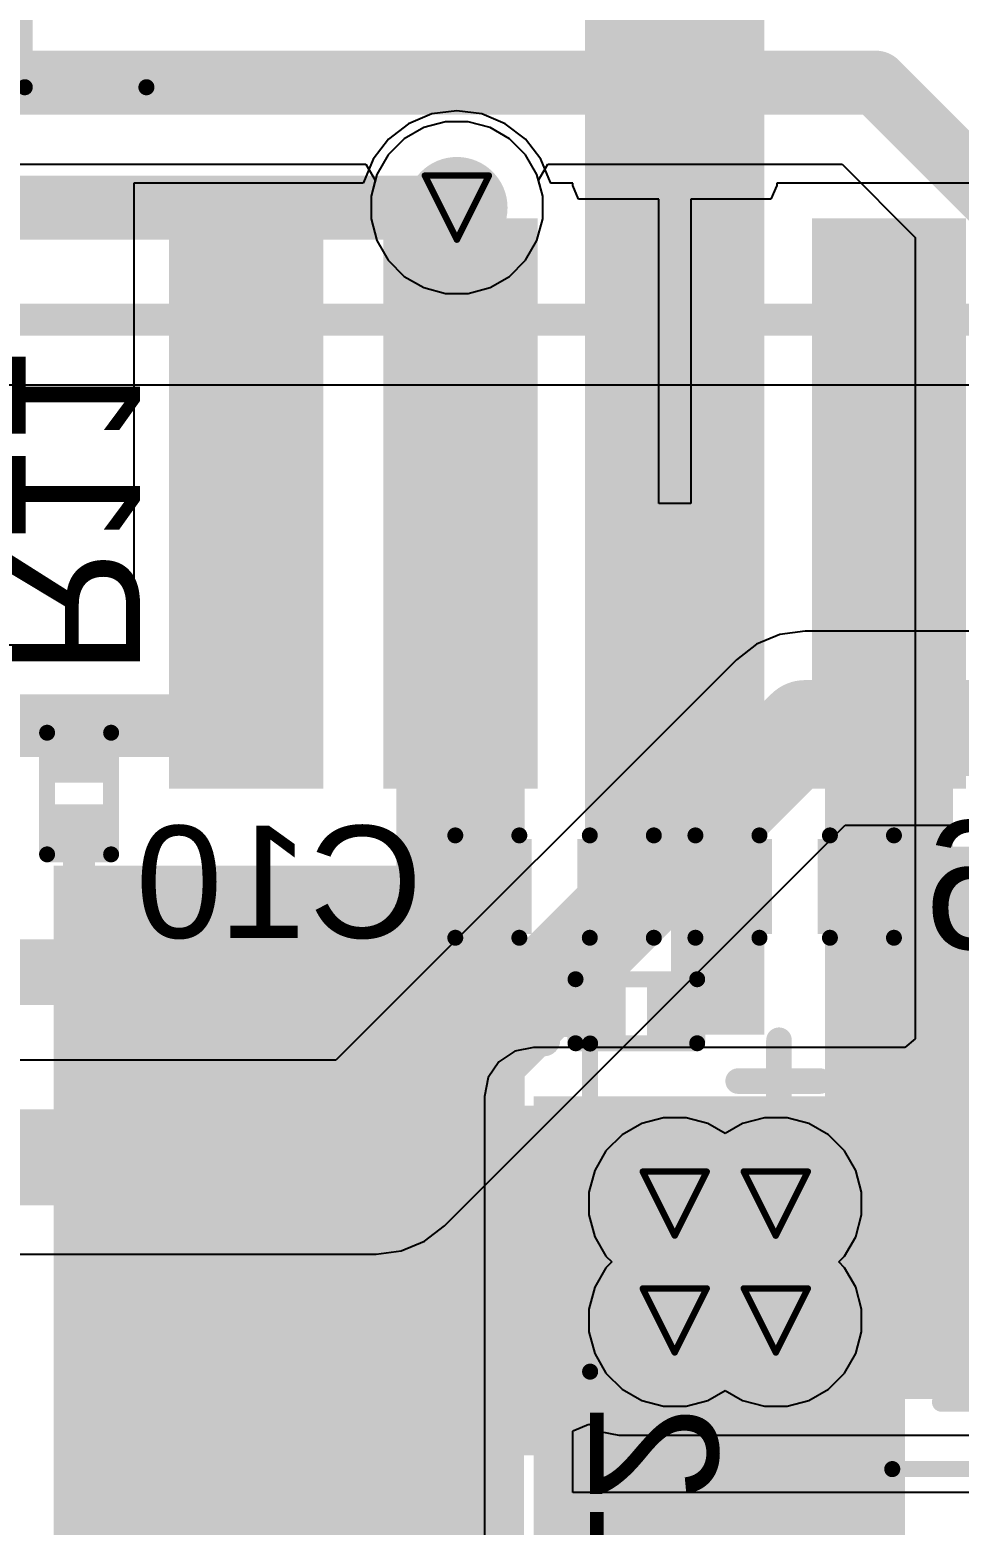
# Model space of a CAD drawing. Header units: inches. Extents: x -21 to 276, y -5 to 220.
# Drawn here: x 10.21 to 17.58, y 35.84 to 47.7 of the extents above; entities that cross this region are included whole.
import ezdxf

# ---------------------------------------------------------------- set-up
doc = ezdxf.new("R2010")
doc.units = ezdxf.units.IN
for name, color, linetype in [('Bottom Layer', 5, 'Continuous'), ('Bottom Overlay', 54, 'Continuous'), ('Bottom Paste', 16, 'Continuous'), ('Bottom Solder', 6, 'Continuous'), ('Drill Drawing', 1, 'Continuous'), ('Ground', 16, 'Continuous'), ('Power + Signal', 76, 'Continuous'), ('Top Layer', 1, 'Continuous'), ('Top Solder', 216, 'Continuous'), ('Via Holes', 16, 'Continuous')]:
    doc.layers.add(name, color=color, linetype=linetype)
doc.styles.add('Arial', font='', dxfattribs={"height": 0.2})
doc.styles.get('Arial').set_extended_font_data('Arial')

# ---------------------------------------------------------------- blocks, each defined once
blk = doc.blocks.new('C____E_B_20')
at = {"layer": 'Bottom Layer'}
for points in [[(-1.395, 1.285), (1.395, 1.285), (1.395, -1.285), (-1.395, -1.285)], [(5.045, 1.285), (7.835, 1.285), (7.835, -1.285), (5.045, -1.285)]]:
    blk.add_hatch(color=5, dxfattribs=at).paths.add_polyline_path(points)
at = {"layer": 'Bottom Paste'}
for points in [[(-1.395, 1.285), (1.395, 1.285), (1.395, -1.285), (-1.395, -1.285)], [(5.045, 1.285), (7.835, 1.285), (7.835, -1.285), (5.045, -1.285)]]:
    blk.add_hatch(color=16, dxfattribs=at).paths.add_polyline_path(points)
at = {"layer": 'Bottom Solder'}
for points in [[(-1.497, 1.387), (1.497, 1.387), (1.497, -1.387), (-1.497, -1.387)], [(4.943, 1.387), (7.937, 1.387), (7.937, -1.387), (4.943, -1.387)]]:
    blk.add_hatch(color=6, dxfattribs=at).paths.add_polyline_path(points)
at = {"layer": 'Bottom Overlay'}
for points in [[(-0.387, 2.311, 0.254, 0.254, 0), (-0.387, 1.575, 0.254, 0.254, 0)], [(7.03, 2.311, 0.254, 0.254, 0), (-0.387, 2.311, 0.254, 0.254, 0)], [(7.03, 2.311, 0.254, 0.254, 0), (7.03, 1.575, 0.254, 0.254, 0)], [(-1.149, -1.549, 0.254, 0.254, 0), (-1.149, -2.286, 0.254, 0.254, 0)], [(-0.387, -1.575, 0.254, 0.254, 0), (-0.387, -2.311, 0.254, 0.254, 0)], [(7.03, -1.575, 0.254, 0.254, 0), (7.03, -2.311, 0.254, 0.254, 0)], [(-0.717, -1.905, 0.254, 0.254, 0), (-1.555, -1.905, 0.254, 0.254, 0)], [(7.03, -2.311, 0.254, 0.254, 0), (-0.387, -2.311, 0.254, 0.254, 0)]]:
    blk.add_lwpolyline(points, format="xyseb", dxfattribs=at)
for points in [[(-0.45, 2.311, 0.127, 0.127, 1), (-0.323, 2.311, 0.127, 0.127, 1)], [(-0.45, 2.311, 0.127, 0.127, 1), (-0.323, 2.311, 0.127, 0.127, 1)], [(6.966, 2.311, 0.127, 0.127, 1), (7.093, 2.311, 0.127, 0.127, 1)], [(6.966, 2.311, 0.127, 0.127, 1), (7.093, 2.311, 0.127, 0.127, 1)], [(-0.45, 1.575, 0.127, 0.127, 1), (-0.323, 1.575, 0.127, 0.127, 1)], [(6.966, 1.575, 0.127, 0.127, 1), (7.093, 1.575, 0.127, 0.127, 1)], [(-1.212, -1.549, 0.127, 0.127, 1), (-1.085, -1.549, 0.127, 0.127, 1)], [(-0.45, -1.575, 0.127, 0.127, 1), (-0.323, -1.575, 0.127, 0.127, 1)], [(6.966, -1.575, 0.127, 0.127, 1), (7.093, -1.575, 0.127, 0.127, 1)], [(-1.619, -1.905, 0.127, 0.127, 1), (-1.492, -1.905, 0.127, 0.127, 1)], [(-0.781, -1.905, 0.127, 0.127, 1), (-0.654, -1.905, 0.127, 0.127, 1)], [(-1.212, -2.286, 0.127, 0.127, 1), (-1.085, -2.286, 0.127, 0.127, 1)], [(-0.45, -2.311, 0.127, 0.127, 1), (-0.323, -2.311, 0.127, 0.127, 1)], [(-0.45, -2.311, 0.127, 0.127, 1), (-0.323, -2.311, 0.127, 0.127, 1)], [(6.966, -2.311, 0.127, 0.127, 1), (7.093, -2.311, 0.127, 0.127, 1)], [(6.966, -2.311, 0.127, 0.127, 1), (7.093, -2.311, 0.127, 0.127, 1)]]:
    blk.add_lwpolyline(points, format="xyseb", close=True, dxfattribs=at)
blk = doc.blocks.new('TO_263_5__D2PAK__B_63')
at = {"layer": 'Bottom Layer'}
for points in [[(-2.21, 6.732), (-1.19, 6.732), (-1.19, 2.413), (-2.21, 2.413)], [(-0.51, 6.732), (0.51, 6.732), (0.51, 2.413), (-0.51, 2.413)], [(1.19, 6.732), (2.21, 6.732), (2.21, 2.413), (1.19, 2.413)], [(2.89, 6.732), (3.91, 6.732), (3.91, 2.413), (2.89, 2.413)]]:
    blk.add_hatch(color=5, dxfattribs=at).paths.add_polyline_path(points)
at = {"layer": 'Bottom Paste'}
for points in [[(-2.21, 6.732), (-1.19, 6.732), (-1.19, 2.413), (-2.21, 2.413)], [(-0.51, 6.732), (0.51, 6.732), (0.51, 2.413), (-0.51, 2.413)], [(1.19, 6.732), (2.21, 6.732), (2.21, 2.413), (1.19, 2.413)], [(2.89, 6.732), (3.91, 6.732), (3.91, 2.413), (2.89, 2.413)]]:
    blk.add_hatch(color=16, dxfattribs=at).paths.add_polyline_path(points)
at = {"layer": 'Bottom Solder'}
for points in [[(-2.312, 6.834), (-1.088, 6.834), (-1.088, 2.311), (-2.312, 2.311)], [(-0.612, 6.834), (0.612, 6.834), (0.612, 2.311), (-0.612, 2.311)], [(1.088, 6.834), (2.312, 6.834), (2.312, 2.311), (1.088, 2.311)], [(2.788, 6.834), (4.012, 6.834), (4.012, 2.311), (2.788, 2.311)]]:
    blk.add_hatch(color=6, dxfattribs=at).paths.add_polyline_path(points)
at = {"layer": 'Bottom Overlay'}
for points in [[(5.156, 1.27, 0.127, 0.127, 0), (4.191, 1.27, 0.127, 0.127, 0)], [(5.156, 1.27, 0.127, 0.127, 0), (5.156, 0.61, 0.127, 0.127, 0)]]:
    blk.add_lwpolyline(points, format="xyseb", dxfattribs=at)
for points in [[(4.159, 1.27, 0.0635, 0.0635, 1), (4.223, 1.27, 0.0635, 0.0635, 1)], [(5.124, 1.27, 0.0635, 0.0635, 1), (5.188, 1.27, 0.0635, 0.0635, 1)], [(5.124, 1.27, 0.0635, 0.0635, 1), (5.188, 1.27, 0.0635, 0.0635, 1)]]:
    blk.add_lwpolyline(points, format="xyseb", close=True, dxfattribs=at)
blk = doc.blocks.new('R___0201_B_116')
at = {"layer": 'Bottom Layer'}
for points in [[(-0.41, 0.185), (-0.14, 0.185), (-0.14, -0.185), (-0.41, -0.185)], [(0.14, 0.203), (0.41, 0.203), (0.41, -0.203), (0.14, -0.203)]]:
    blk.add_hatch(color=5, dxfattribs=at).paths.add_polyline_path(points)
at = {"layer": 'Bottom Paste'}
for points in [[(-0.41, 0.185), (-0.14, 0.185), (-0.14, -0.185), (-0.41, -0.185)], [(0.14, 0.203), (0.41, 0.203), (0.41, -0.203), (0.14, -0.203)]]:
    blk.add_hatch(color=16, dxfattribs=at).paths.add_polyline_path(points)
at = {"layer": 'Bottom Solder'}
for points in [[(-0.465, 0.24), (-0.085, 0.24), (-0.085, -0.24), (-0.465, -0.24)], [(0.085, 0.258), (0.465, 0.258), (0.465, -0.258), (0.085, -0.258)]]:
    blk.add_hatch(color=6, dxfattribs=at).paths.add_polyline_path(points)
at = {"layer": 'Bottom Overlay'}
for points in [[(0.483, 0.254, 0.127, 0.127, 0), (-0.483, 0.254, 0.127, 0.127, 0)], [(-0.483, 0.254, 0.127, 0.127, 0), (-0.483, -0.254, 0.127, 0.127, 0)], [(0.483, 0.254, 0.127, 0.127, 0), (0.483, -0.254, 0.127, 0.127, 0)], [(0.483, -0.254, 0.127, 0.127, 0), (-0.483, -0.254, 0.127, 0.127, 0)]]:
    blk.add_lwpolyline(points, format="xyseb", dxfattribs=at)
for points in [[(-0.514, 0.254, 0.0635, 0.0635, 1), (-0.451, 0.254, 0.0635, 0.0635, 1)], [(-0.514, 0.254, 0.0635, 0.0635, 1), (-0.451, 0.254, 0.0635, 0.0635, 1)], [(0.451, 0.254, 0.0635, 0.0635, 1), (0.514, 0.254, 0.0635, 0.0635, 1)], [(0.451, 0.254, 0.0635, 0.0635, 1), (0.514, 0.254, 0.0635, 0.0635, 1)], [(-0.514, -0.254, 0.0635, 0.0635, 1), (-0.451, -0.254, 0.0635, 0.0635, 1)], [(-0.514, -0.254, 0.0635, 0.0635, 1), (-0.451, -0.254, 0.0635, 0.0635, 1)], [(0.451, -0.254, 0.0635, 0.0635, 1), (0.514, -0.254, 0.0635, 0.0635, 1)], [(0.451, -0.254, 0.0635, 0.0635, 1), (0.514, -0.254, 0.0635, 0.0635, 1)]]:
    blk.add_lwpolyline(points, format="xyseb", close=True, dxfattribs=at)
blk = doc.blocks.new('R___0201_B_117')
at = {"layer": 'Bottom Layer'}
for points in [[(-0.41, 0.185), (-0.14, 0.185), (-0.14, -0.185), (-0.41, -0.185)], [(0.14, 0.185), (0.41, 0.185), (0.41, -0.185), (0.14, -0.185)]]:
    blk.add_hatch(color=5, dxfattribs=at).paths.add_polyline_path(points)
at = {"layer": 'Bottom Paste'}
for points in [[(-0.41, 0.185), (-0.14, 0.185), (-0.14, -0.185), (-0.41, -0.185)], [(0.14, 0.185), (0.41, 0.185), (0.41, -0.185), (0.14, -0.185)]]:
    blk.add_hatch(color=16, dxfattribs=at).paths.add_polyline_path(points)
at = {"layer": 'Bottom Solder'}
for points in [[(-0.465, 0.24), (-0.085, 0.24), (-0.085, -0.24), (-0.465, -0.24)], [(0.085, 0.24), (0.465, 0.24), (0.465, -0.24), (0.085, -0.24)]]:
    blk.add_hatch(color=6, dxfattribs=at).paths.add_polyline_path(points)
at = {"layer": 'Bottom Overlay'}
for points in [[(0.483, 0.254, 0.127, 0.127, 0), (-0.483, 0.254, 0.127, 0.127, 0)], [(-0.483, -0.254, 0.127, 0.127, 0), (-0.483, 0.254, 0.127, 0.127, 0)], [(0.483, -0.254, 0.127, 0.127, 0), (0.483, 0.254, 0.127, 0.127, 0)], [(0.483, -0.254, 0.127, 0.127, 0), (-0.483, -0.254, 0.127, 0.127, 0)]]:
    blk.add_lwpolyline(points, format="xyseb", dxfattribs=at)
for points in [[(-0.514, 0.254, 0.0635, 0.0635, 1), (-0.451, 0.254, 0.0635, 0.0635, 1)], [(-0.514, 0.254, 0.0635, 0.0635, 1), (-0.451, 0.254, 0.0635, 0.0635, 1)], [(0.451, 0.254, 0.0635, 0.0635, 1), (0.514, 0.254, 0.0635, 0.0635, 1)], [(0.451, 0.254, 0.0635, 0.0635, 1), (0.514, 0.254, 0.0635, 0.0635, 1)], [(-0.514, -0.254, 0.0635, 0.0635, 1), (-0.451, -0.254, 0.0635, 0.0635, 1)], [(-0.514, -0.254, 0.0635, 0.0635, 1), (-0.451, -0.254, 0.0635, 0.0635, 1)], [(0.451, -0.254, 0.0635, 0.0635, 1), (0.514, -0.254, 0.0635, 0.0635, 1)], [(0.451, -0.254, 0.0635, 0.0635, 1), (0.514, -0.254, 0.0635, 0.0635, 1)]]:
    blk.add_lwpolyline(points, format="xyseb", close=True, dxfattribs=at)
blk = doc.blocks.new('C___0402_B_177')
at = {"layer": 'Bottom Layer'}
for points in [[(-0.241, 0.317), (-0.241, -0.318), (-0.699, -0.318), (-0.699, 0.317)], [(0.699, 0.317), (0.699, -0.318), (0.241, -0.318), (0.241, 0.317)]]:
    blk.add_hatch(color=5, dxfattribs=at).paths.add_polyline_path(points)
at = {"layer": 'Bottom Paste'}
for points in [[(-0.241, 0.317), (-0.241, -0.318), (-0.699, -0.318), (-0.699, 0.317)], [(0.699, 0.317), (0.699, -0.318), (0.241, -0.318), (0.241, 0.317)]]:
    blk.add_hatch(color=16, dxfattribs=at).paths.add_polyline_path(points)
at = {"layer": 'Bottom Solder'}
for points in [[(-0.181, 0.377), (-0.181, -0.377), (-0.758, -0.377), (-0.758, 0.377)], [(0.758, 0.377), (0.758, -0.377), (0.181, -0.377), (0.181, 0.377)]]:
    blk.add_hatch(color=6, dxfattribs=at).paths.add_polyline_path(points)
at = {"layer": 'Bottom Overlay'}
for points in [[(-0.787, 0.406, 0.127, 0.127, 0), (-0.279, 0.406, 0.127, 0.127, 0)], [(-0.787, -0.406, 0.127, 0.127, 0), (-0.787, 0.406, 0.127, 0.127, 0)], [(0.279, 0.406, 0.127, 0.127, 0), (0.787, 0.406, 0.127, 0.127, 0)], [(0.787, -0.406, 0.127, 0.127, 0), (0.787, 0.406, 0.127, 0.127, 0)], [(-0.787, -0.406, 0.127, 0.127, 0), (-0.279, -0.406, 0.127, 0.127, 0)], [(0.279, -0.406, 0.127, 0.127, 0), (0.787, -0.406, 0.127, 0.127, 0)]]:
    blk.add_lwpolyline(points, format="xyseb", dxfattribs=at)
for points in [[(-0.819, 0.406, 0.0635, 0.0635, 1), (-0.756, 0.406, 0.0635, 0.0635, 1)], [(-0.819, 0.406, 0.0635, 0.0635, 1), (-0.756, 0.406, 0.0635, 0.0635, 1)], [(-0.311, 0.406, 0.0635, 0.0635, 1), (-0.248, 0.406, 0.0635, 0.0635, 1)], [(0.248, 0.406, 0.0635, 0.0635, 1), (0.311, 0.406, 0.0635, 0.0635, 1)], [(0.756, 0.406, 0.0635, 0.0635, 1), (0.819, 0.406, 0.0635, 0.0635, 1)], [(0.756, 0.406, 0.0635, 0.0635, 1), (0.819, 0.406, 0.0635, 0.0635, 1)], [(-0.819, -0.406, 0.0635, 0.0635, 1), (-0.756, -0.406, 0.0635, 0.0635, 1)], [(-0.819, -0.406, 0.0635, 0.0635, 1), (-0.756, -0.406, 0.0635, 0.0635, 1)], [(-0.311, -0.406, 0.0635, 0.0635, 1), (-0.248, -0.406, 0.0635, 0.0635, 1)], [(0.248, -0.406, 0.0635, 0.0635, 1), (0.311, -0.406, 0.0635, 0.0635, 1)], [(0.756, -0.406, 0.0635, 0.0635, 1), (0.819, -0.406, 0.0635, 0.0635, 1)], [(0.756, -0.406, 0.0635, 0.0635, 1), (0.819, -0.406, 0.0635, 0.0635, 1)]]:
    blk.add_lwpolyline(points, format="xyseb", close=True, dxfattribs=at)
blk = doc.blocks.new('C____B_B_178')
at = {"layer": 'Bottom Layer'}
for points in [[(-0.85, 1.5), (-0.85, -1.5), (-2.55, -1.5), (-2.55, 1.5)], [(2.55, 1.5), (2.55, -1.5), (0.85, -1.5), (0.85, 1.5)]]:
    blk.add_hatch(color=5, dxfattribs=at).paths.add_polyline_path(points)
at = {"layer": 'Bottom Paste'}
for points in [[(-0.85, 1.5), (-0.85, -1.5), (-2.55, -1.5), (-2.55, 1.5)], [(2.55, 1.5), (2.55, -1.5), (0.85, -1.5), (0.85, 1.5)]]:
    blk.add_hatch(color=16, dxfattribs=at).paths.add_polyline_path(points)
at = {"layer": 'Bottom Solder'}
for points in [[(-0.748, 1.602), (-0.748, -1.602), (-2.652, -1.602), (-2.652, 1.602)], [(2.652, 1.602), (2.652, -1.602), (0.748, -1.602), (0.748, 1.602)]]:
    blk.add_hatch(color=6, dxfattribs=at).paths.add_polyline_path(points)
at = {"layer": 'Bottom Overlay'}
for points in [[(-1.934, 1.626, 0.152, 0.152, 0), (2.028, 1.626, 0.152, 0.152, 0)], [(-1.934, -1.626, 0.152, 0.152, 0), (2.028, -1.626, 0.152, 0.152, 0)]]:
    blk.add_lwpolyline(points, format="xyseb", dxfattribs=at)
for points in [[(-1.972, 1.626, 0.0762, 0.0762, 1), (-1.896, 1.626, 0.0762, 0.0762, 1)], [(1.99, 1.626, 0.0762, 0.0762, 1), (2.066, 1.626, 0.0762, 0.0762, 1)], [(-1.972, -1.626, 0.0762, 0.0762, 1), (-1.896, -1.626, 0.0762, 0.0762, 1)], [(1.99, -1.626, 0.0762, 0.0762, 1), (2.066, -1.626, 0.0762, 0.0762, 1)]]:
    blk.add_lwpolyline(points, format="xyseb", close=True, dxfattribs=at)
blk = doc.blocks.new('C___0402_B_181')
at = {"layer": 'Bottom Layer'}
for points in [[(-0.241, 0.318), (-0.241, -0.318), (-0.699, -0.318), (-0.699, 0.318)], [(0.699, 0.318), (0.699, -0.318), (0.241, -0.318), (0.241, 0.318)]]:
    blk.add_hatch(color=5, dxfattribs=at).paths.add_polyline_path(points)
at = {"layer": 'Bottom Paste'}
for points in [[(-0.241, 0.318), (-0.241, -0.318), (-0.699, -0.318), (-0.699, 0.318)], [(0.699, 0.318), (0.699, -0.318), (0.241, -0.318), (0.241, 0.318)]]:
    blk.add_hatch(color=16, dxfattribs=at).paths.add_polyline_path(points)
at = {"layer": 'Bottom Solder'}
for points in [[(-0.181, 0.377), (-0.181, -0.377), (-0.758, -0.377), (-0.758, 0.377)], [(0.758, 0.377), (0.758, -0.377), (0.181, -0.377), (0.181, 0.377)]]:
    blk.add_hatch(color=6, dxfattribs=at).paths.add_polyline_path(points)
at = {"layer": 'Bottom Overlay'}
for points in [[(-0.787, 0.406, 0.127, 0.127, 0), (-0.787, -0.406, 0.127, 0.127, 0)], [(-0.279, 0.406, 0.127, 0.127, 0), (-0.787, 0.406, 0.127, 0.127, 0)], [(0.787, 0.406, 0.127, 0.127, 0), (0.279, 0.406, 0.127, 0.127, 0)], [(0.787, 0.406, 0.127, 0.127, 0), (0.787, -0.406, 0.127, 0.127, 0)], [(-0.279, -0.406, 0.127, 0.127, 0), (-0.787, -0.406, 0.127, 0.127, 0)], [(0.787, -0.406, 0.127, 0.127, 0), (0.279, -0.406, 0.127, 0.127, 0)]]:
    blk.add_lwpolyline(points, format="xyseb", dxfattribs=at)
for points in [[(-0.819, 0.406, 0.0635, 0.0635, 1), (-0.756, 0.406, 0.0635, 0.0635, 1)], [(-0.819, 0.406, 0.0635, 0.0635, 1), (-0.756, 0.406, 0.0635, 0.0635, 1)], [(-0.311, 0.406, 0.0635, 0.0635, 1), (-0.248, 0.406, 0.0635, 0.0635, 1)], [(0.248, 0.406, 0.0635, 0.0635, 1), (0.311, 0.406, 0.0635, 0.0635, 1)], [(0.756, 0.406, 0.0635, 0.0635, 1), (0.819, 0.406, 0.0635, 0.0635, 1)], [(0.756, 0.406, 0.0635, 0.0635, 1), (0.819, 0.406, 0.0635, 0.0635, 1)], [(-0.819, -0.406, 0.0635, 0.0635, 1), (-0.756, -0.406, 0.0635, 0.0635, 1)], [(-0.819, -0.406, 0.0635, 0.0635, 1), (-0.756, -0.406, 0.0635, 0.0635, 1)], [(-0.311, -0.406, 0.0635, 0.0635, 1), (-0.248, -0.406, 0.0635, 0.0635, 1)], [(0.248, -0.406, 0.0635, 0.0635, 1), (0.311, -0.406, 0.0635, 0.0635, 1)], [(0.756, -0.406, 0.0635, 0.0635, 1), (0.819, -0.406, 0.0635, 0.0635, 1)], [(0.756, -0.406, 0.0635, 0.0635, 1), (0.819, -0.406, 0.0635, 0.0635, 1)]]:
    blk.add_lwpolyline(points, format="xyseb", close=True, dxfattribs=at)
blk = doc.blocks.new('PSPMAA1040_100M_ANP_B_198')
at = {"layer": 'Bottom Layer'}
for points in [[(-6.5, 2), (-3, 2), (-3, -2), (-6.5, -2)], [(3, 2), (6.5, 2), (6.5, -2), (3, -2)]]:
    blk.add_hatch(color=5, dxfattribs=at).paths.add_polyline_path(points)
at = {"layer": 'Bottom Paste'}
for points in [[(-6.5, 2), (-3, 2), (-3, -2), (-6.5, -2)], [(3, 2), (6.5, 2), (6.5, -2), (3, -2)]]:
    blk.add_hatch(color=16, dxfattribs=at).paths.add_polyline_path(points)
at = {"layer": 'Bottom Solder'}
for points in [[(-6.602, 2.102), (-2.898, 2.102), (-2.898, -2.102), (-6.602, -2.102)], [(2.898, 2.102), (6.602, 2.102), (6.602, -2.102), (2.898, -2.102)]]:
    blk.add_hatch(color=6, dxfattribs=at).paths.add_polyline_path(points)
at = {"layer": 'Bottom Overlay'}
for points in [[(-5.385, 2.337, 0.127, 0.127, 0), (-5.385, 5.029, 0.127, 0.127, 0)], [(-5.385, 5.029, 0.127, 0.127, 0), (5.639, 5.029, 0.127, 0.127, 0)], [(5.639, 2.337, 0.127, 0.127, 0), (5.639, 5.029, 0.127, 0.127, 0)], [(-5.385, -5.029, 0.127, 0.127, 0), (-5.385, -2.337, 0.127, 0.127, 0)], [(5.639, -5.029, 0.127, 0.127, 0), (5.639, -2.337, 0.127, 0.127, 0)], [(-5.385, -5.029, 0.127, 0.127, 0), (5.639, -5.029, 0.127, 0.127, 0)]]:
    blk.add_lwpolyline(points, format="xyseb", dxfattribs=at)
for points in [[(-5.417, 5.029, 0.0635, 0.0635, 1), (-5.353, 5.029, 0.0635, 0.0635, 1)], [(-5.417, 5.029, 0.0635, 0.0635, 1), (-5.353, 5.029, 0.0635, 0.0635, 1)], [(5.607, 5.029, 0.0635, 0.0635, 1), (5.671, 5.029, 0.0635, 0.0635, 1)], [(5.607, 5.029, 0.0635, 0.0635, 1), (5.671, 5.029, 0.0635, 0.0635, 1)], [(-5.417, 2.337, 0.0635, 0.0635, 1), (-5.353, 2.337, 0.0635, 0.0635, 1)], [(5.607, 2.337, 0.0635, 0.0635, 1), (5.671, 2.337, 0.0635, 0.0635, 1)], [(-5.417, -2.337, 0.0635, 0.0635, 1), (-5.353, -2.337, 0.0635, 0.0635, 1)], [(5.607, -2.337, 0.0635, 0.0635, 1), (5.671, -2.337, 0.0635, 0.0635, 1)], [(-5.417, -5.029, 0.0635, 0.0635, 1), (-5.353, -5.029, 0.0635, 0.0635, 1)], [(-5.417, -5.029, 0.0635, 0.0635, 1), (-5.353, -5.029, 0.0635, 0.0635, 1)], [(5.607, -5.029, 0.0635, 0.0635, 1), (5.671, -5.029, 0.0635, 0.0635, 1)], [(5.607, -5.029, 0.0635, 0.0635, 1), (5.671, -5.029, 0.0635, 0.0635, 1)]]:
    blk.add_lwpolyline(points, format="xyseb", close=True, dxfattribs=at)

msp = doc.modelspace()

# ---------------------------------------------------------------- hatches: boundary and pattern name
at = {"layer": 'Bottom Layer'}
for points in [[(14.615, 40.907), (16.038, 40.907), (16.038, 50.002), (14.615, 50.002)], [(13.119, 36.819), (14.137, 36.819), (14.137, 43.064), (13.119, 43.064)], [(13.396, 40.599), (13.854, 40.599), (13.854, 43.093), (13.396, 43.093)], [(9.357, 41.935), (12.137, 41.935), (12.137, 42.433), (9.357, 42.433)], [(16.52, 36.943), (17.536, 36.943), (17.536, 42.382), (16.52, 42.382)], [(14.616, 40.589), (16.038, 40.589), (16.038, 41.224), (14.616, 41.224)], [(25.671, 41.224), (16.521, 41.224), (16.521, 40.413), (25.671, 40.413)], [(16.978, 37.187), (18.528, 37.187), (18.528, 41.224), (16.978, 41.224)], [(10.399, 34.417), (14.131, 34.417), (14.131, 41.074), (10.399, 41.074)], [(15.298, 39.733), (16.038, 39.733), (16.038, 40.907), (15.298, 40.907)], [(13.396, 39.715), (14.748, 39.715), (14.748, 40.121), (13.396, 40.121)], [(14.883, 36.943), (18.528, 36.943), (18.528, 38.912), (14.883, 38.912)]]:
    msp.add_hatch(color=5, dxfattribs=at).paths.add_polyline_path(points)
h = msp.add_hatch(color=5, dxfattribs=at)
edge = h.paths.add_edge_path()
edge.add_arc((13.599, 46.293), 0.3, 0, 360)
h = msp.add_hatch(color=5, dxfattribs=at)
edge = h.paths.add_edge_path()
edge.add_arc((15.327, 38.392), 0.3, 0, 360)
h = msp.add_hatch(color=5, dxfattribs=at)
edge = h.paths.add_edge_path()
edge.add_arc((16.129, 38.392), 0.3, 0, 360)
h = msp.add_hatch(color=5, dxfattribs=at)
edge = h.paths.add_edge_path()
edge.add_arc((15.327, 37.465), 0.3, 0, 360)
h = msp.add_hatch(color=5, dxfattribs=at)
edge = h.paths.add_edge_path()
edge.add_arc((16.129, 37.465), 0.3, 0, 360)
at = {"layer": 'Bottom Solder'}
h = msp.add_hatch(color=6, dxfattribs=at)
edge = h.paths.add_edge_path()
edge.add_arc((13.599, 46.293), 0.402, 0, 360)
h = msp.add_hatch(color=6, dxfattribs=at)
edge = h.paths.add_edge_path()
edge.add_arc((15.327, 38.392), 0.402, 0, 360)
h = msp.add_hatch(color=6, dxfattribs=at)
edge = h.paths.add_edge_path()
edge.add_arc((16.129, 38.392), 0.402, 0, 360)
h = msp.add_hatch(color=6, dxfattribs=at)
edge = h.paths.add_edge_path()
edge.add_arc((15.327, 37.465), 0.402, 0, 360)
h = msp.add_hatch(color=6, dxfattribs=at)
edge = h.paths.add_edge_path()
edge.add_arc((16.129, 37.465), 0.402, 0, 360)
at = {"layer": 'Ground'}
h = msp.add_hatch(color=16, dxfattribs=at)
edge = h.paths.add_edge_path()
edge.add_arc((13.599, 46.293), 0.3, 0, 360)
h = msp.add_hatch(color=16, dxfattribs=at)
edge = h.paths.add_edge_path()
edge.add_arc((15.327, 38.392), 0.3, 0, 360)
h = msp.add_hatch(color=16, dxfattribs=at)
edge = h.paths.add_edge_path()
edge.add_arc((16.129, 38.392), 0.3, 0, 360)
h = msp.add_hatch(color=16, dxfattribs=at)
edge = h.paths.add_edge_path()
edge.add_arc((15.327, 37.465), 0.3, 0, 360)
h = msp.add_hatch(color=16, dxfattribs=at)
edge = h.paths.add_edge_path()
edge.add_arc((16.129, 37.465), 0.3, 0, 360)
at = {"layer": 'Power + Signal'}
h = msp.add_hatch(color=76, dxfattribs=at)
edge = h.paths.add_edge_path()
edge.add_arc((13.599, 46.293), 0.3, 0, 360)
h = msp.add_hatch(color=76, dxfattribs=at)
edge = h.paths.add_edge_path()
edge.add_arc((15.327, 38.392), 0.3, 0, 360)
h = msp.add_hatch(color=76, dxfattribs=at)
edge = h.paths.add_edge_path()
edge.add_arc((16.129, 38.392), 0.3, 0, 360)
h = msp.add_hatch(color=76, dxfattribs=at)
edge = h.paths.add_edge_path()
edge.add_arc((15.327, 37.465), 0.3, 0, 360)
h = msp.add_hatch(color=76, dxfattribs=at)
edge = h.paths.add_edge_path()
edge.add_arc((16.129, 37.465), 0.3, 0, 360)
at = {"layer": 'Top Layer'}
h = msp.add_hatch(color=1, dxfattribs=at)
edge = h.paths.add_edge_path()
edge.add_arc((13.599, 46.293), 0.3, 0, 360)
msp.add_hatch(color=1, dxfattribs=at).paths.add_polyline_path([(14.207, 32.233), (17.153, 32.233), (17.153, 39.243), (14.207, 39.243)])
h = msp.add_hatch(color=1, dxfattribs=at)
edge = h.paths.add_edge_path()
edge.add_arc((15.327, 38.392), 0.3, 0, 360)
h = msp.add_hatch(color=1, dxfattribs=at)
edge = h.paths.add_edge_path()
edge.add_arc((16.129, 38.392), 0.3, 0, 360)
h = msp.add_hatch(color=1, dxfattribs=at)
edge = h.paths.add_edge_path()
edge.add_arc((15.327, 37.465), 0.3, 0, 360)
h = msp.add_hatch(color=1, dxfattribs=at)
edge = h.paths.add_edge_path()
edge.add_arc((16.129, 37.465), 0.3, 0, 360)
at = {"layer": 'Top Solder'}
h = msp.add_hatch(color=216, dxfattribs=at)
edge = h.paths.add_edge_path()
edge.add_arc((13.599, 46.293), 0.402, 0, 360)
h = msp.add_hatch(color=216, dxfattribs=at)
edge = h.paths.add_edge_path()
edge.add_arc((15.327, 38.392), 0.402, 0, 360)
h = msp.add_hatch(color=216, dxfattribs=at)
edge = h.paths.add_edge_path()
edge.add_arc((16.129, 38.392), 0.402, 0, 360)
h = msp.add_hatch(color=216, dxfattribs=at)
edge = h.paths.add_edge_path()
edge.add_arc((15.327, 37.465), 0.402, 0, 360)
h = msp.add_hatch(color=216, dxfattribs=at)
edge = h.paths.add_edge_path()
edge.add_arc((16.129, 37.465), 0.402, 0, 360)
at = {"layer": 'Via Holes'}
h = msp.add_hatch(color=7, dxfattribs=at)
edge = h.paths.add_edge_path()
edge.add_arc((13.599, 46.293), 0.15, 0, 360)
h = msp.add_hatch(color=7, dxfattribs=at)
edge = h.paths.add_edge_path()
edge.add_arc((15.327, 38.392), 0.15, 0, 360)
h = msp.add_hatch(color=7, dxfattribs=at)
edge = h.paths.add_edge_path()
edge.add_arc((16.129, 38.392), 0.15, 0, 360)
h = msp.add_hatch(color=7, dxfattribs=at)
edge = h.paths.add_edge_path()
edge.add_arc((15.327, 37.465), 0.15, 0, 360)
h = msp.add_hatch(color=7, dxfattribs=at)
edge = h.paths.add_edge_path()
edge.add_arc((16.129, 37.465), 0.15, 0, 360)

# ---------------------------------------------------------------- linework, layer by layer
at = {"layer": 'Bottom Layer'}
for p, q in [((13.4, 47.036), (13.215, 46.959)), ((13.599, 47.062), (13.4, 47.036)), ((13.798, 47.036), (13.599, 47.062)), ((13.983, 46.959), (13.798, 47.036)), ((13.215, 46.959), (13.056, 46.837)), ((14.143, 46.837), (13.983, 46.959)), ((13.056, 46.837), (12.934, 46.678)), ((14.265, 46.678), (14.143, 46.837)), ((12.934, 46.678), (12.857, 46.492)), ((14.342, 46.492), (14.265, 46.678)), ((12.856, 46.486), (11.036, 46.486)), ((11.036, 46.486), (11.036, 42.821)), ((12.857, 46.492), (12.856, 46.486)), ((14.342, 46.486), (14.342, 46.492)), ((14.518, 46.486), (14.342, 46.486)), ((14.518, 46.468), (14.518, 46.486)), ((14.563, 46.359), (14.518, 46.468)), ((16.136, 46.468), (16.091, 46.359)), ((17.977, 46.486), (16.136, 46.486)), ((16.136, 46.486), (16.136, 46.468)), ((14.645, 46.359), (14.563, 46.359)), ((15.2, 46.359), (14.645, 46.359)), ((15.2, 43.945), (15.2, 46.359)), ((16.009, 46.359), (15.454, 46.359)), ((15.454, 46.359), (15.454, 43.945)), ((16.091, 46.359), (16.009, 46.359)), ((15.454, 43.945), (15.2, 43.945)), ((11.036, 42.821), (9.357, 42.821)), ((14.52, 36.586), (14.526, 36.592)), ((14.52, 36.101), (14.52, 36.586)), ((14.526, 36.592), (14.647, 36.642)), ((14.647, 36.642), (14.734, 36.584)), ((14.734, 36.584), (14.883, 36.555)), ((14.883, 36.555), (18.528, 36.555)), ((53.976, 36.101), (14.52, 36.101))]:
    msp.add_line(p, q, dxfattribs=at)
for points in [[(13.599, 43.974, 0.762, 0.762, 0), (13.599, 46.293, 0.762, 0.762, 0)], [(13.599, 43.974, 0.254, 0.254, 0), (13.627, 43.945, 0.254, 0.254, 0)], [(10.602, 40.907, 0.254, 0.254, 0), (10.602, 41.37, 0.254, 0.254, 0)], [(5.575, 40.297, 0.381, 0.381, 0), (10.526, 40.297, 0.381, 0.381, 0)], [(10.526, 40.297, 0.381, 0.381, 0), (10.602, 40.221, 0.381, 0.381, 0)], [(10.602, 40.094, 0.381, 0.381, 0), (10.602, 40.221, 0.381, 0.381, 0)], [(12.736, 37.783, 0.254, 0.254, 0), (12.846, 37.783, 0.254, 0.254, 0)]]:
    msp.add_lwpolyline(points, format="xyseb", dxfattribs=at)
for points in [[(13.409, 46.293, 0.381, 0.381, 1), (13.79, 46.293, 0.381, 0.381, 1)], [(13.409, 43.974, 0.381, 0.381, 1), (13.79, 43.974, 0.381, 0.381, 1)], [(13.536, 43.974, 0.127, 0.127, 1), (13.663, 43.974, 0.127, 0.127, 1)], [(13.564, 43.945, 0.127, 0.127, 1), (13.691, 43.945, 0.127, 0.127, 1)], [(10.538, 41.37, 0.127, 0.127, 1), (10.665, 41.37, 0.127, 0.127, 1)], [(10.538, 40.907, 0.127, 0.127, 1), (10.665, 40.907, 0.127, 0.127, 1)], [(10.431, 40.297, 0.191, 0.191, 1), (10.621, 40.297, 0.191, 0.191, 1)], [(10.431, 40.297, 0.191, 0.191, 1), (10.621, 40.297, 0.191, 0.191, 1)], [(10.507, 40.221, 0.191, 0.191, 1), (10.697, 40.221, 0.191, 0.191, 1)], [(10.507, 40.221, 0.191, 0.191, 1), (10.697, 40.221, 0.191, 0.191, 1)], [(10.507, 40.094, 0.191, 0.191, 1), (10.697, 40.094, 0.191, 0.191, 1)], [(12.673, 37.783, 0.127, 0.127, 1), (12.8, 37.783, 0.127, 0.127, 1)], [(12.783, 37.783, 0.127, 0.127, 1), (12.91, 37.783, 0.127, 0.127, 1)]]:
    msp.add_lwpolyline(points, format="xyseb", close=True, dxfattribs=at)
at = {"layer": 'Bottom Overlay'}
for points in [[(16.154, 39.04, 0.203, 0.203, 0), (16.154, 39.688, 0.203, 0.203, 0)], [(14.656, 37.059, 0.127, 0.127, 0), (14.656, 39.662, 0.127, 0.127, 0)], [(14.654, 39.664, 0.0762, 0.0762, -0.414214), (14.656, 39.662, 0.0762, 0.0762, 0)], [(14.654, 39.664, 0.0762, 0.0762, -1.496606), (14.654, 39.664, 0.0762, 0.0762, 0)], [(15.83, 39.364, 0.203, 0.203, 0), (16.478, 39.364, 0.203, 0.203, 0)]]:
    msp.add_lwpolyline(points, format="xyseb", dxfattribs=at)
for points in [[(16.104, 39.688, 0.102, 0.102, 1), (16.205, 39.688, 0.102, 0.102, 1)], [(14.624, 39.662, 0.0635, 0.0635, 1), (14.688, 39.662, 0.0635, 0.0635, 1)], [(14.635, 39.664, 0.0381, 0.0381, 1), (14.673, 39.664, 0.0381, 0.0381, 1)], [(14.635, 39.664, 0.0381, 0.0381, 1), (14.673, 39.664, 0.0381, 0.0381, 1)], [(14.635, 39.664, 0.0381, 0.0381, 1), (14.673, 39.664, 0.0381, 0.0381, 1)], [(14.637, 39.662, 0.0381, 0.0381, 1), (14.675, 39.662, 0.0381, 0.0381, 1)], [(15.78, 39.364, 0.102, 0.102, 1), (15.881, 39.364, 0.102, 0.102, 1)], [(16.428, 39.364, 0.102, 0.102, 1), (16.529, 39.364, 0.102, 0.102, 1)], [(16.104, 39.04, 0.102, 0.102, 1), (16.205, 39.04, 0.102, 0.102, 1)], [(14.624, 37.059, 0.0635, 0.0635, 1), (14.688, 37.059, 0.0635, 0.0635, 1)]]:
    msp.add_lwpolyline(points, format="xyseb", close=True, dxfattribs=at)
at = {"layer": 'Drill Drawing'}
for points in [[(13.345, 46.547, 0.0508, 0.0508, 0), (13.853, 46.547, 0.0508, 0.0508, 0)], [(13.345, 46.547, 0.0508, 0.0508, 0), (13.599, 46.039, 0.0508, 0.0508, 0)], [(13.599, 46.039, 0.0508, 0.0508, 0), (13.853, 46.547, 0.0508, 0.0508, 0)], [(15.073, 38.646, 0.0508, 0.0508, 0), (15.581, 38.646, 0.0508, 0.0508, 0)], [(15.073, 38.646, 0.0508, 0.0508, 0), (15.327, 38.138, 0.0508, 0.0508, 0)], [(15.327, 38.138, 0.0508, 0.0508, 0), (15.581, 38.646, 0.0508, 0.0508, 0)], [(15.875, 38.646, 0.0508, 0.0508, 0), (16.383, 38.646, 0.0508, 0.0508, 0)], [(15.875, 38.646, 0.0508, 0.0508, 0), (16.129, 38.138, 0.0508, 0.0508, 0)], [(16.129, 38.138, 0.0508, 0.0508, 0), (16.383, 38.646, 0.0508, 0.0508, 0)], [(15.073, 37.719, 0.0508, 0.0508, 0), (15.581, 37.719, 0.0508, 0.0508, 0)], [(15.073, 37.719, 0.0508, 0.0508, 0), (15.327, 37.211, 0.0508, 0.0508, 0)], [(15.327, 37.211, 0.0508, 0.0508, 0), (15.581, 37.719, 0.0508, 0.0508, 0)], [(15.875, 37.719, 0.0508, 0.0508, 0), (16.383, 37.719, 0.0508, 0.0508, 0)], [(15.875, 37.719, 0.0508, 0.0508, 0), (16.129, 37.211, 0.0508, 0.0508, 0)], [(16.129, 37.211, 0.0508, 0.0508, 0), (16.383, 37.719, 0.0508, 0.0508, 0)]]:
    msp.add_lwpolyline(points, format="xyseb", dxfattribs=at)
for points in [[(13.332, 46.547, 0.0254, 0.0254, 1), (13.358, 46.547, 0.0254, 0.0254, 1)], [(13.332, 46.547, 0.0254, 0.0254, 1), (13.358, 46.547, 0.0254, 0.0254, 1)], [(13.84, 46.547, 0.0254, 0.0254, 1), (13.866, 46.547, 0.0254, 0.0254, 1)], [(13.84, 46.547, 0.0254, 0.0254, 1), (13.866, 46.547, 0.0254, 0.0254, 1)], [(13.586, 46.039, 0.0254, 0.0254, 1), (13.612, 46.039, 0.0254, 0.0254, 1)], [(13.586, 46.039, 0.0254, 0.0254, 1), (13.612, 46.039, 0.0254, 0.0254, 1)], [(15.061, 38.646, 0.0254, 0.0254, 1), (15.086, 38.646, 0.0254, 0.0254, 1)], [(15.061, 38.646, 0.0254, 0.0254, 1), (15.086, 38.646, 0.0254, 0.0254, 1)], [(15.569, 38.646, 0.0254, 0.0254, 1), (15.594, 38.646, 0.0254, 0.0254, 1)], [(15.569, 38.646, 0.0254, 0.0254, 1), (15.594, 38.646, 0.0254, 0.0254, 1)], [(15.862, 38.646, 0.0254, 0.0254, 1), (15.888, 38.646, 0.0254, 0.0254, 1)], [(15.862, 38.646, 0.0254, 0.0254, 1), (15.888, 38.646, 0.0254, 0.0254, 1)], [(16.37, 38.646, 0.0254, 0.0254, 1), (16.396, 38.646, 0.0254, 0.0254, 1)], [(16.37, 38.646, 0.0254, 0.0254, 1), (16.396, 38.646, 0.0254, 0.0254, 1)], [(15.315, 38.138, 0.0254, 0.0254, 1), (15.34, 38.138, 0.0254, 0.0254, 1)], [(15.315, 38.138, 0.0254, 0.0254, 1), (15.34, 38.138, 0.0254, 0.0254, 1)], [(16.116, 38.138, 0.0254, 0.0254, 1), (16.142, 38.138, 0.0254, 0.0254, 1)], [(16.116, 38.138, 0.0254, 0.0254, 1), (16.142, 38.138, 0.0254, 0.0254, 1)], [(15.061, 37.719, 0.0254, 0.0254, 1), (15.086, 37.719, 0.0254, 0.0254, 1)], [(15.061, 37.719, 0.0254, 0.0254, 1), (15.086, 37.719, 0.0254, 0.0254, 1)], [(15.569, 37.719, 0.0254, 0.0254, 1), (15.594, 37.719, 0.0254, 0.0254, 1)], [(15.569, 37.719, 0.0254, 0.0254, 1), (15.594, 37.719, 0.0254, 0.0254, 1)], [(15.862, 37.719, 0.0254, 0.0254, 1), (15.888, 37.719, 0.0254, 0.0254, 1)], [(15.862, 37.719, 0.0254, 0.0254, 1), (15.888, 37.719, 0.0254, 0.0254, 1)], [(16.37, 37.719, 0.0254, 0.0254, 1), (16.396, 37.719, 0.0254, 0.0254, 1)], [(16.37, 37.719, 0.0254, 0.0254, 1), (16.396, 37.719, 0.0254, 0.0254, 1)], [(15.315, 37.211, 0.0254, 0.0254, 1), (15.34, 37.211, 0.0254, 0.0254, 1)], [(15.315, 37.211, 0.0254, 0.0254, 1), (15.34, 37.211, 0.0254, 0.0254, 1)], [(16.116, 37.211, 0.0254, 0.0254, 1), (16.142, 37.211, 0.0254, 0.0254, 1)], [(16.116, 37.211, 0.0254, 0.0254, 1), (16.142, 37.211, 0.0254, 0.0254, 1)]]:
    msp.add_lwpolyline(points, format="xyseb", close=True, dxfattribs=at)
at = {"layer": 'Ground'}
for p, q in [((13.51, 46.974), (13.336, 46.928)), ((13.689, 46.974), (13.51, 46.974)), ((13.862, 46.928), (13.689, 46.974)), ((13.336, 46.928), (13.181, 46.838)), ((14.017, 46.838), (13.862, 46.928)), ((13.181, 46.838), (13.054, 46.712)), ((14.144, 46.712), (14.017, 46.838)), ((13.054, 46.712), (12.965, 46.556)), ((14.234, 46.556), (14.144, 46.712)), ((12.965, 46.556), (12.918, 46.383)), ((14.28, 46.383), (14.234, 46.556)), ((12.918, 46.383), (12.918, 46.204)), ((14.28, 46.204), (14.28, 46.383)), ((12.918, 46.204), (12.965, 46.031)), ((14.234, 46.031), (14.28, 46.204)), ((12.965, 46.031), (13.054, 45.875)), ((14.144, 45.875), (14.234, 46.031)), ((13.054, 45.875), (13.181, 45.748)), ((14.017, 45.748), (14.144, 45.875)), ((13.181, 45.748), (13.336, 45.659)), ((13.862, 45.659), (14.017, 45.748)), ((13.336, 45.659), (13.51, 45.612)), ((13.51, 45.612), (13.689, 45.612)), ((13.689, 45.612), (13.862, 45.659)), ((15.065, 39.027), (14.909, 38.937)), ((15.238, 39.073), (15.065, 39.027)), ((15.417, 39.073), (15.238, 39.073)), ((15.59, 39.027), (15.417, 39.073)), ((15.728, 38.947), (15.59, 39.027)), ((15.866, 39.027), (15.728, 38.947)), ((16.039, 39.073), (15.866, 39.027)), ((16.219, 39.073), (16.039, 39.073)), ((16.392, 39.027), (16.219, 39.073)), ((16.547, 38.937), (16.392, 39.027)), ((14.909, 38.937), (14.782, 38.81)), ((16.674, 38.81), (16.547, 38.937)), ((14.782, 38.81), (14.693, 38.655)), ((16.764, 38.655), (16.674, 38.81)), ((14.693, 38.655), (14.646, 38.482)), ((16.81, 38.482), (16.764, 38.655)), ((14.646, 38.482), (14.646, 38.303)), ((16.81, 38.303), (16.81, 38.482)), ((14.646, 38.303), (14.693, 38.129)), ((16.764, 38.129), (16.81, 38.303)), ((14.693, 38.129), (14.782, 37.974)), ((16.674, 37.974), (16.764, 38.129)), ((14.782, 37.974), (14.828, 37.929)), ((16.628, 37.929), (16.674, 37.974)), ((14.782, 37.883), (14.693, 37.728)), ((14.828, 37.929), (14.782, 37.883)), ((16.674, 37.883), (16.628, 37.929)), ((16.764, 37.728), (16.674, 37.883)), ((14.693, 37.728), (14.646, 37.555)), ((16.81, 37.555), (16.764, 37.728)), ((14.646, 37.555), (14.646, 37.375)), ((16.81, 37.375), (16.81, 37.555)), ((14.646, 37.375), (14.693, 37.202)), ((16.764, 37.202), (16.81, 37.375)), ((14.693, 37.202), (14.782, 37.047)), ((16.674, 37.047), (16.764, 37.202)), ((14.782, 37.047), (14.909, 36.92)), ((16.547, 36.92), (16.674, 37.047)), ((14.909, 36.92), (15.065, 36.83)), ((15.59, 36.83), (15.728, 36.91)), ((15.728, 36.91), (15.866, 36.83)), ((16.392, 36.83), (16.547, 36.92)), ((15.065, 36.83), (15.238, 36.784)), ((15.238, 36.784), (15.417, 36.784)), ((15.417, 36.784), (15.59, 36.83)), ((15.866, 36.83), (16.039, 36.784)), ((16.039, 36.784), (16.219, 36.784)), ((16.219, 36.784), (16.392, 36.83))]:
    msp.add_line(p, q, dxfattribs=at)
at = {"layer": 'Power + Signal'}
for p, q in [((9.17, 44.886), (19.485, 44.886)), ((15.977, 42.83), (15.818, 42.707)), ((16.162, 42.906), (15.977, 42.83)), ((16.361, 42.933), (16.162, 42.906)), ((26.529, 42.933), (16.361, 42.933)), ((15.818, 42.707), (12.639, 39.529)), ((13.501, 38.217), (16.68, 41.395)), ((16.68, 41.395), (26.211, 41.395)), ((12.639, 39.529), (0.712, 39.529)), ((15.065, 39.027), (14.909, 38.937)), ((15.238, 39.073), (15.065, 39.027)), ((15.417, 39.073), (15.238, 39.073)), ((15.59, 39.027), (15.417, 39.073)), ((15.728, 38.947), (15.59, 39.027)), ((15.866, 39.027), (15.728, 38.947)), ((16.039, 39.073), (15.866, 39.027)), ((16.219, 39.073), (16.039, 39.073)), ((16.392, 39.027), (16.219, 39.073)), ((16.547, 38.937), (16.392, 39.027)), ((14.909, 38.937), (14.782, 38.81)), ((16.674, 38.81), (16.547, 38.937)), ((14.782, 38.81), (14.693, 38.655)), ((16.764, 38.655), (16.674, 38.81)), ((14.693, 38.655), (14.646, 38.482)), ((16.81, 38.482), (16.764, 38.655)), ((14.646, 38.482), (14.646, 38.303)), ((16.81, 38.303), (16.81, 38.482)), ((13.342, 38.095), (13.501, 38.217)), ((14.646, 38.303), (14.693, 38.129)), ((16.764, 38.129), (16.81, 38.303)), ((13.157, 38.018), (13.342, 38.095)), ((14.693, 38.129), (14.782, 37.974)), ((16.674, 37.974), (16.764, 38.129)), ((0.394, 37.992), (12.958, 37.992)), ((12.958, 37.992), (13.157, 38.018)), ((14.782, 37.974), (14.828, 37.929)), ((16.628, 37.929), (16.674, 37.974)), ((14.782, 37.883), (14.693, 37.728)), ((14.828, 37.929), (14.782, 37.883)), ((16.674, 37.883), (16.628, 37.929)), ((16.764, 37.728), (16.674, 37.883)), ((14.693, 37.728), (14.646, 37.555)), ((16.81, 37.555), (16.764, 37.728)), ((14.646, 37.555), (14.646, 37.375)), ((16.81, 37.375), (16.81, 37.555)), ((14.646, 37.375), (14.693, 37.202)), ((16.764, 37.202), (16.81, 37.375)), ((14.693, 37.202), (14.782, 37.047)), ((16.674, 37.047), (16.764, 37.202)), ((14.782, 37.047), (14.909, 36.92)), ((16.547, 36.92), (16.674, 37.047)), ((14.909, 36.92), (15.065, 36.83)), ((15.59, 36.83), (15.728, 36.91)), ((15.728, 36.91), (15.866, 36.83)), ((16.392, 36.83), (16.547, 36.92)), ((15.065, 36.83), (15.238, 36.784)), ((15.238, 36.784), (15.417, 36.784)), ((15.417, 36.784), (15.59, 36.83)), ((15.866, 36.83), (16.039, 36.784)), ((16.039, 36.784), (16.219, 36.784)), ((16.219, 36.784), (16.392, 36.83))]:
    msp.add_line(p, q, dxfattribs=at)
for points in [[(9.898, 46.293, 0.508, 0.508, 0), (13.599, 46.293, 0.508, 0.508, 0)], [(9.17, 45.404, 0.254, 0.254, 0), (42.414, 45.404, 0.254, 0.254, 0)], [(12.958, 38.76, 0.762, 0.762, 0), (16.361, 42.164, 0.762, 0.762, 0)], [(16.361, 42.164, 0.762, 0.762, 0), (26.529, 42.164, 0.762, 0.762, 0)], [(0.394, 38.76, 0.762, 0.762, 0), (12.958, 38.76, 0.762, 0.762, 0)]]:
    msp.add_lwpolyline(points, format="xyseb", dxfattribs=at)
for points in [[(13.472, 46.293, 0.254, 0.254, 1), (13.726, 46.293, 0.254, 0.254, 1)], [(16.171, 42.164, 0.381, 0.381, 1), (16.552, 42.164, 0.381, 0.381, 1)], [(16.171, 42.164, 0.381, 0.381, 1), (16.552, 42.164, 0.381, 0.381, 1)], [(12.767, 38.76, 0.381, 0.381, 1), (13.148, 38.76, 0.381, 0.381, 1)], [(12.767, 38.76, 0.381, 0.381, 1), (13.148, 38.76, 0.381, 0.381, 1)]]:
    msp.add_lwpolyline(points, format="xyseb", close=True, dxfattribs=at)
at = {"layer": 'Top Layer'}
for p, q in [((9.06, 46.637), (12.878, 46.637)), ((12.878, 46.637), (12.952, 46.51)), ((14.246, 46.51), (14.32, 46.637)), ((14.32, 46.637), (16.656, 46.637)), ((16.656, 46.637), (17.236, 46.057)), ((12.952, 46.51), (12.918, 46.383)), ((14.28, 46.383), (14.246, 46.51)), ((12.918, 46.383), (12.918, 46.204)), ((14.28, 46.204), (14.28, 46.383)), ((12.918, 46.204), (12.965, 46.031)), ((14.234, 46.031), (14.28, 46.204)), ((12.965, 46.031), (13.054, 45.875)), ((14.144, 45.875), (14.234, 46.031)), ((17.236, 46.057), (17.236, 39.699)), ((13.054, 45.875), (13.181, 45.748)), ((14.017, 45.748), (14.144, 45.875)), ((13.181, 45.748), (13.336, 45.659)), ((13.862, 45.659), (14.017, 45.748)), ((13.336, 45.659), (13.51, 45.612)), ((13.51, 45.612), (13.689, 45.612)), ((13.689, 45.612), (13.862, 45.659)), ((14.207, 39.631), (14.058, 39.602)), ((17.153, 39.631), (14.207, 39.631)), ((17.236, 39.699), (17.153, 39.631)), ((13.932, 39.518), (13.848, 39.392)), ((14.058, 39.602), (13.932, 39.518)), ((13.848, 39.392), (13.819, 39.243)), ((13.819, 39.243), (13.819, 34.587))]:
    msp.add_line(p, q, dxfattribs=at)
for points in [[(4.972, 47.284, 0.508, 0.508, 0), (16.924, 47.284, 0.508, 0.508, 0)], [(16.924, 47.284, 0.508, 0.508, 0), (17.883, 46.325, 0.508, 0.508, 0)]]:
    msp.add_lwpolyline(points, format="xyseb", dxfattribs=at)
msp.add_lwpolyline([(16.797, 47.284, 0.254, 0.254, 1), (17.051, 47.284, 0.254, 0.254, 1)], format="xyseb", close=True, dxfattribs=at)
msp.add_lwpolyline([(16.797, 47.284, 0.254, 0.254, 1), (17.051, 47.284, 0.254, 0.254, 1)], format="xyseb", close=True, dxfattribs=at)

# ---------------------------------------------------------------- block references
for name, p, rotation in [('TO_263_5__D2PAK__B_63', (15.327, 48.518), 180), ('R___0201_B_117', (10.602, 41.645), 270), ('C___0402_B_181', (14.374, 40.907), 180), ('C____E_B_20', (12.736, 37.783), 180), ('R___0201_B_116', (15.023, 39.918), 180)]:
    msp.add_blockref(name, p, dxfattribs=dict(rotation=rotation))
for name, p in [('C___0402_B_177', (16.279, 40.907)), ('C____B_B_178', (19.378, 38.443)), ('PSPMAA1040_100M_ANP_B_198', (22.438, 31.257))]:
    msp.add_blockref(name, p)

# ---------------------------------------------------------------- texts
at = {"layer": 'Bottom Overlay', "style": 'Arial', "text_generation_flag": 2}
for s, p in [('R11', (10.069, 42.577)), ('R12', (14.654, 34.202))]:
    msp.add_text(s, height=1.016, rotation=270, dxfattribs=at).set_placement(p)
for s, height, p in [('C10', 0.889, (13.328, 40.5)), ('C16', 1.016, (19.913, 40.412))]:
    msp.add_text(s, height=height, dxfattribs=at).set_placement(p)

doc.saveas('drawing.dxf')
